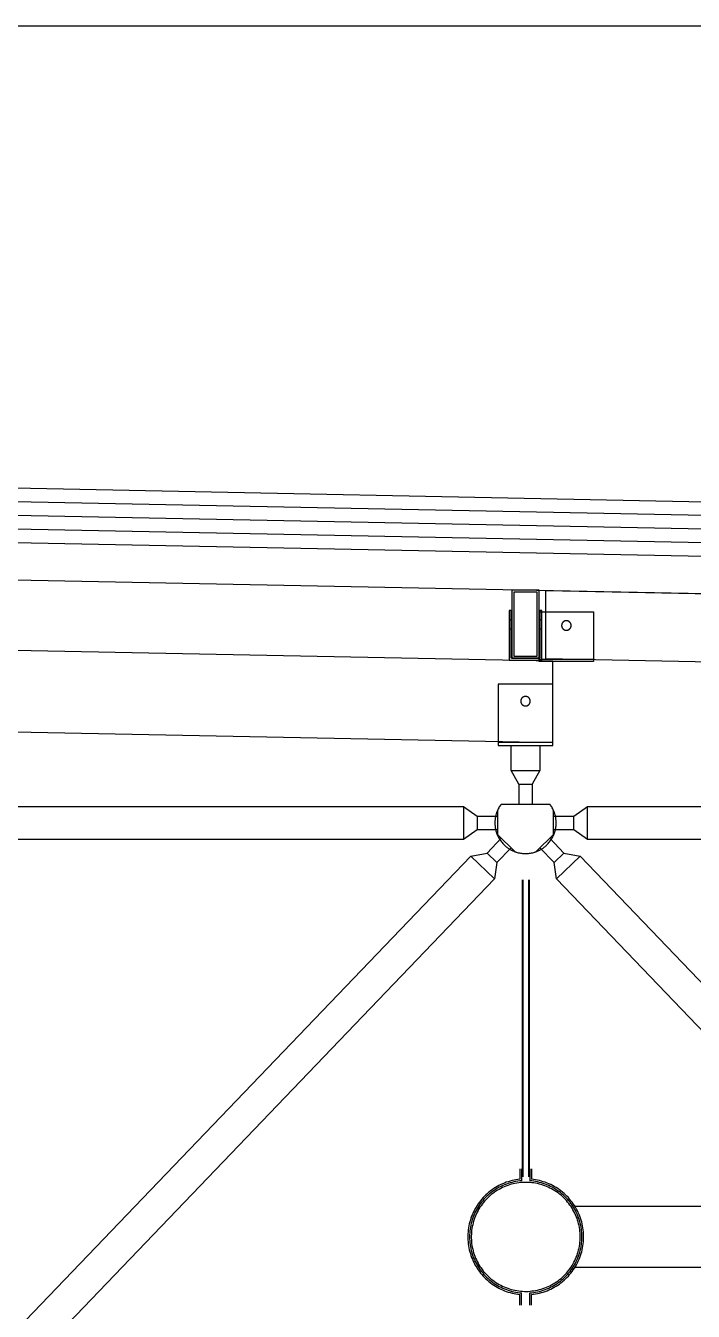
# Model space of a CAD drawing. Header units: centimetres. Extents: x 26200 to 152500, y -600 to 9300.
# Drawn here: x 135345.3 to 135443.3, y 6016.7 to 6205.4 of the extents above; entities that cross this region are included whole.
import ezdxf

# ---------------------------------------------------------------- set-up
doc = ezdxf.new("R2010")
doc.units = ezdxf.units.CM
doc.layers.add('ROTAS-MIMARI-KESIT', color=8, linetype='Continuous')

msp = doc.modelspace()

# ---------------------------------------------------------------- linework, layer by layer
at = {"layer": 'ROTAS-MIMARI-KESIT'}
msp.add_line((129817.44, 6205.41), (135636.64, 6205.41), dxfattribs=at)
for points in [[(132727.2, 6189.91), (135502.04, 6134.41)], [(132727.16, 6187.91), (135502.08, 6132.41)], [(132727.12, 6185.91), (135502.04, 6130.41)], [(132727.08, 6183.91), (135502.08, 6128.41)], [(132727.04, 6181.91), (135502.04, 6126.41)], [(132727.04, 6176.41), (135502.04, 6120.91)], [(132885.88, 6162.93), (135422.72, 6112.19)], [(132885.88, 6150.93), (135422.72, 6100.19)], [(135421.71, 6112.51), (135421.71, 6122.52)], [(135421.71, 6122.52), (135502.04, 6120.91)], [(135416.31, 6118.28), (135416.61, 6118.28)], [(135420.81, 6118.28), (135421.11, 6118.28)], [(135416.31, 6116.88), (135416.61, 6116.88)], [(135420.81, 6116.88), (135421.11, 6116.88)], [(135428.71, 6112.38), (135420.71, 6112.38)], [(135421.71, 6112.51), (135502.04, 6110.91)], [(135422.72, 6100.19), (135422.72, 6112.19)], [(135414.71, 6100.27), (135422.71, 6100.27)], [(135416.59, 6096.11), (135416.59, 6099.77)], [(135420.83, 6099.77), (135420.83, 6096.11)], [(135417.71, 6094.11), (135416.59, 6096.11)], [(135416.59, 6096.11), (135420.83, 6096.11)], [(135420.83, 6096.11), (135419.71, 6094.11)], [(135417.71, 6094.11), (135417.71, 6091.11)], [(135417.71, 6094.11), (135419.71, 6094.11)], [(135419.71, 6094.11), (135419.71, 6091.11)], [(135415.11, 6091.11), (135415.02, 6090.99), (135414.94, 6090.86), (135414.86, 6090.74), (135414.78, 6090.6), (135414.71, 6090.47), (135414.64, 6090.33), (135414.58, 6090.19), (135414.52, 6090.05), (135414.46, 6089.9), (135414.44, 6089.82), (135414.41, 6089.75), (135414.39, 6089.67), (135414.37, 6089.6), (135414.35, 6089.52), (135414.33, 6089.44), (135414.31, 6089.36), (135414.3, 6089.29), (135414.28, 6089.21), (135414.27, 6089.13), (135414.26, 6089.05), (135414.25, 6088.97), (135414.24, 6088.89), (135414.23, 6088.81), (135414.22, 6088.73), (135414.22, 6088.65), (135414.21, 6088.57), (135414.21, 6088.49), (135414.21, 6088.41), (135414.21, 6088.33), (135414.21, 6088.26), (135414.22, 6088.18), (135414.22, 6088.1), (135414.23, 6088.02), (135414.23, 6087.94), (135414.24, 6087.86), (135414.25, 6087.78), (135414.27, 6087.7), (135414.29, 6087.55), (135414.33, 6087.4), (135414.36, 6087.25), (135414.41, 6087.1), (135414.45, 6086.95), (135414.5, 6086.81), (135414.56, 6086.67), (135414.62, 6086.53), (135414.68, 6086.4), (135414.75, 6086.26), (135414.83, 6086.13), (135414.91, 6086.01), (135414.99, 6085.88), (135415.08, 6085.75), (135415.17, 6085.63), (135415.27, 6085.51), (135415.37, 6085.39), (135415.48, 6085.28), (135415.53, 6085.22), (135415.59, 6085.17), (135415.65, 6085.11), (135415.71, 6085.06), (135415.77, 6085.01), (135415.83, 6084.95), (135415.89, 6084.9), (135415.95, 6084.85), (135416.01, 6084.81), (135416.08, 6084.76), (135416.14, 6084.71), (135416.21, 6084.67), (135416.28, 6084.62), (135416.34, 6084.58), (135416.41, 6084.54), (135416.48, 6084.5), (135416.55, 6084.46), (135416.62, 6084.42), (135416.69, 6084.39), (135416.76, 6084.35), (135416.84, 6084.32), (135416.91, 6084.29), (135416.98, 6084.25), (135417.06, 6084.22), (135417.13, 6084.2), (135417.2, 6084.17), (135417.28, 6084.14), (135417.35, 6084.12), (135417.5, 6084.07), (135417.65, 6084.03), (135417.81, 6084), (135417.96, 6083.97), (135418.11, 6083.95), (135418.26, 6083.93), (135418.41, 6083.92), (135418.56, 6083.91), (135418.71, 6083.91), (135418.86, 6083.91), (135419.01, 6083.92), (135419.16, 6083.93), (135419.31, 6083.95), (135419.46, 6083.97), (135419.61, 6084), (135419.76, 6084.03), (135419.92, 6084.07), (135420.07, 6084.12), (135420.14, 6084.14), (135420.22, 6084.17), (135420.29, 6084.2), (135420.36, 6084.22), (135420.44, 6084.25), (135420.51, 6084.29), (135420.58, 6084.32), (135420.66, 6084.35), (135420.73, 6084.39), (135420.8, 6084.42), (135420.87, 6084.46), (135420.94, 6084.5), (135421.01, 6084.54), (135421.08, 6084.58), (135421.14, 6084.62), (135421.21, 6084.67), (135421.28, 6084.71), (135421.34, 6084.76), (135421.41, 6084.81), (135421.47, 6084.85), (135421.53, 6084.9), (135421.59, 6084.95), (135421.65, 6085.01), (135421.71, 6085.06), (135421.77, 6085.11), (135421.83, 6085.17), (135421.89, 6085.22), (135421.94, 6085.28), (135422.05, 6085.39), (135422.15, 6085.51), (135422.25, 6085.63), (135422.34, 6085.75), (135422.43, 6085.88), (135422.51, 6086.01), (135422.59, 6086.13), (135422.67, 6086.26), (135422.73, 6086.4), (135422.8, 6086.53), (135422.86, 6086.67), (135422.92, 6086.81), (135422.97, 6086.95), (135423.01, 6087.1), (135423.06, 6087.25), (135423.09, 6087.4), (135423.13, 6087.55), (135423.15, 6087.7), (135423.17, 6087.78), (135423.18, 6087.86), (135423.19, 6087.94), (135423.19, 6088.02), (135423.2, 6088.1), (135423.2, 6088.18), (135423.21, 6088.26), (135423.21, 6088.33), (135423.21, 6088.41), (135423.21, 6088.49), (135423.21, 6088.57), (135423.2, 6088.65), (135423.2, 6088.73), (135423.19, 6088.81), (135423.18, 6088.89), (135423.17, 6088.97), (135423.16, 6089.05), (135423.15, 6089.13), (135423.14, 6089.21), (135423.12, 6089.29), (135423.11, 6089.36), (135423.09, 6089.44), (135423.07, 6089.52), (135423.05, 6089.6), (135423.03, 6089.67), (135423.01, 6089.75), (135422.98, 6089.82), (135422.96, 6089.9), (135422.9, 6090.05), (135422.84, 6090.19), (135422.78, 6090.33), (135422.71, 6090.47), (135422.64, 6090.6), (135422.56, 6090.74), (135422.48, 6090.86), (135422.4, 6090.99), (135422.31, 6091.11)], [(135422.31, 6091.11), (135415.11, 6091.11)], [(135419.71, 6091.11), (135417.71, 6091.11)], [(135106.14, 6089.41), (135109.14, 6089.41), (135111.14, 6090.82), (135409.61, 6090.82), (135411.61, 6089.41), (135414.61, 6089.41)], [(135409.61, 6090.82), (135409.61, 6085.99)], [(135411.61, 6089.41), (135411.61, 6087.41)], [(135414.61, 6090.26), (135414.61, 6086.55)], [(135422.81, 6089.41), (135425.81, 6089.41), (135427.81, 6090.82), (135567.94, 6090.82), (135569.94, 6089.41), (135572.94, 6089.41)], [(135422.81, 6086.55), (135422.81, 6090.26)], [(135425.81, 6087.41), (135425.81, 6089.41)], [(135427.81, 6085.99), (135427.81, 6090.82)], [(135414.61, 6087.41), (135411.61, 6087.41), (135409.61, 6085.99), (135111.14, 6085.99), (135109.14, 6087.41), (135106.14, 6087.41)], [(135572.94, 6087.41), (135569.94, 6087.41), (135567.94, 6085.99), (135427.81, 6085.99), (135425.81, 6087.41), (135422.81, 6087.41)], [(135414.53, 6086.73), (135417.21, 6084.17)], [(135422.89, 6086.73), (135420.21, 6084.17)], [(135410.67, 6083.52), (135414.15, 6080.17)], [(135413.07, 6083.98), (135414.52, 6082.59)], [(135424.35, 6083.98), (135422.9, 6082.59)], [(135426.75, 6083.52), (135423.27, 6080.17)], [(135418.24, 6080.04), (135418.24, 6036.44)], [(135418.34, 6080.04), (135418.34, 6036.44)], [(135419.14, 6080.04), (135419.14, 6036.44)], [(135419.24, 6080.04), (135419.24, 6036.44)], [(135417.89, 6037.64), (135417.89, 6036.1)], [(135418.14, 6037.64), (135418.14, 6035.87)], [(135419.34, 6037.64), (135419.34, 6035.87)], [(135419.59, 6037.64), (135419.59, 6036.1)], [(135417.89, 6036.1), (135417.6, 6036.07), (135417.31, 6036.02), (135417.02, 6035.97), (135416.74, 6035.9), (135416.45, 6035.83), (135416.17, 6035.74), (135415.89, 6035.65), (135415.62, 6035.55), (135415.34, 6035.43), (135415.08, 6035.31), (135414.81, 6035.18), (135414.55, 6035.04), (135414.3, 6034.89), (135414.05, 6034.73), (135413.81, 6034.57), (135413.57, 6034.39), (135413.34, 6034.21), (135413.12, 6034.02), (135412.9, 6033.82), (135412.69, 6033.61), (135412.49, 6033.4), (135412.29, 6033.18), (135412.11, 6032.95), (135411.93, 6032.72), (135411.76, 6032.48), (135411.59, 6032.24), (135411.44, 6031.99), (135411.29, 6031.73), (135411.15, 6031.47), (135411.03, 6031.21), (135410.91, 6030.94), (135410.8, 6030.67), (135410.7, 6030.39), (135410.61, 6030.11), (135410.53, 6029.83), (135410.46, 6029.54), (135410.4, 6029.25), (135410.35, 6028.96), (135410.31, 6028.67), (135410.28, 6028.38), (135410.26, 6028.09), (135410.25, 6027.79), (135410.25, 6027.5), (135410.26, 6027.2), (135410.28, 6026.91), (135410.31, 6026.62), (135410.35, 6026.33), (135410.4, 6026.04), (135410.46, 6025.75), (135410.53, 6025.46), (135410.61, 6025.18), (135410.7, 6024.9), (135410.8, 6024.62), (135410.91, 6024.35), (135411.03, 6024.08), (135411.15, 6023.82), (135411.29, 6023.56), (135411.44, 6023.3), (135411.59, 6023.05), (135411.76, 6022.81), (135411.93, 6022.57), (135412.11, 6022.33), (135412.29, 6022.11), (135412.49, 6021.89), (135412.69, 6021.68), (135412.9, 6021.47), (135413.12, 6021.27), (135413.34, 6021.08), (135413.57, 6020.9), (135413.81, 6020.72), (135414.05, 6020.56), (135414.3, 6020.4), (135414.55, 6020.25), (135414.81, 6020.11), (135415.08, 6019.98), (135415.34, 6019.85), (135415.62, 6019.74), (135415.89, 6019.64), (135416.17, 6019.54), (135416.45, 6019.46), (135416.74, 6019.39), (135417.02, 6019.32), (135417.31, 6019.27), (135417.6, 6019.22), (135417.89, 6019.19)], [(135418.14, 6035.87), (135417.86, 6035.85), (135417.57, 6035.81), (135417.29, 6035.77), (135417.01, 6035.71), (135416.73, 6035.64), (135416.45, 6035.57), (135416.18, 6035.48), (135415.9, 6035.39), (135415.64, 6035.29), (135415.37, 6035.17), (135415.11, 6035.05), (135414.86, 6034.92), (135414.6, 6034.78), (135414.36, 6034.63), (135414.12, 6034.47), (135413.88, 6034.31), (135413.65, 6034.14), (135413.43, 6033.96), (135413.21, 6033.77), (135413, 6033.57), (135412.8, 6033.37), (135412.61, 6033.16), (135412.42, 6032.94), (135412.24, 6032.72), (135412.06, 6032.49), (135411.9, 6032.25), (135411.74, 6032.01), (135411.6, 6031.76), (135411.46, 6031.51), (135411.33, 6031.25), (135411.2, 6030.99), (135411.09, 6030.73), (135410.99, 6030.46), (135410.9, 6030.19), (135410.81, 6029.91), (135410.74, 6029.64), (135410.67, 6029.36), (135410.62, 6029.07), (135410.57, 6028.79), (135410.54, 6028.51), (135410.51, 6028.22), (135410.5, 6027.93), (135410.49, 6027.64), (135410.5, 6027.36), (135410.51, 6027.07), (135410.54, 6026.78), (135410.57, 6026.5), (135410.62, 6026.21), (135410.67, 6025.93), (135410.74, 6025.65), (135410.81, 6025.37), (135410.9, 6025.1), (135410.99, 6024.83), (135411.09, 6024.56), (135411.2, 6024.3), (135411.33, 6024.03), (135411.46, 6023.78), (135411.6, 6023.53), (135411.74, 6023.28), (135411.9, 6023.04), (135412.06, 6022.8), (135412.24, 6022.57), (135412.42, 6022.35), (135412.61, 6022.13), (135412.8, 6021.92), (135413, 6021.72), (135413.21, 6021.52), (135413.43, 6021.33), (135413.65, 6021.15), (135413.88, 6020.98), (135414.12, 6020.81), (135414.36, 6020.66), (135414.6, 6020.51), (135414.86, 6020.37), (135415.11, 6020.24), (135415.37, 6020.12), (135415.64, 6020), (135415.9, 6019.9), (135416.18, 6019.8), (135416.45, 6019.72), (135416.73, 6019.64), (135417.01, 6019.58), (135417.29, 6019.52), (135417.57, 6019.48), (135417.86, 6019.44), (135418.14, 6019.42)], [(135419.34, 6019.42), (135419.63, 6019.44), (135419.92, 6019.48), (135420.2, 6019.52), (135420.48, 6019.58), (135420.76, 6019.64), (135421.04, 6019.72), (135421.31, 6019.8), (135421.58, 6019.9), (135421.85, 6020), (135422.12, 6020.12), (135422.38, 6020.24), (135422.63, 6020.37), (135422.88, 6020.51), (135423.13, 6020.66), (135423.37, 6020.81), (135423.61, 6020.98), (135423.84, 6021.15), (135424.06, 6021.33), (135424.27, 6021.52), (135424.48, 6021.72), (135424.69, 6021.92), (135424.88, 6022.13), (135425.07, 6022.35), (135425.25, 6022.57), (135425.42, 6022.8), (135425.59, 6023.04), (135425.75, 6023.28), (135425.89, 6023.53), (135426.03, 6023.78), (135426.16, 6024.03), (135426.28, 6024.3), (135426.4, 6024.56), (135426.5, 6024.83), (135426.59, 6025.1), (135426.68, 6025.37), (135426.75, 6025.65), (135426.81, 6025.93), (135426.87, 6026.21), (135426.91, 6026.5), (135426.95, 6026.78), (135426.97, 6027.07), (135426.99, 6027.36), (135426.99, 6027.64), (135426.99, 6027.93), (135426.97, 6028.22), (135426.95, 6028.51), (135426.91, 6028.79), (135426.87, 6029.07), (135426.81, 6029.36), (135426.75, 6029.64), (135426.68, 6029.91), (135426.59, 6030.19), (135426.5, 6030.46), (135426.4, 6030.73), (135426.28, 6030.99), (135426.16, 6031.25), (135426.03, 6031.51), (135425.89, 6031.76), (135425.75, 6032.01), (135425.59, 6032.25), (135425.42, 6032.49), (135425.25, 6032.72), (135425.07, 6032.94), (135424.88, 6033.16), (135424.69, 6033.37), (135424.48, 6033.57), (135424.27, 6033.77), (135424.06, 6033.96), (135423.84, 6034.14), (135423.61, 6034.31), (135423.37, 6034.47), (135423.13, 6034.63), (135422.88, 6034.78), (135422.63, 6034.92), (135422.38, 6035.05), (135422.12, 6035.17), (135421.85, 6035.29), (135421.58, 6035.39), (135421.31, 6035.48), (135421.04, 6035.57), (135420.76, 6035.64), (135420.48, 6035.71), (135420.2, 6035.77), (135419.92, 6035.81), (135419.63, 6035.85), (135419.34, 6035.87)], [(135419.59, 6019.19), (135419.89, 6019.22), (135420.18, 6019.27), (135420.47, 6019.32), (135420.75, 6019.39), (135421.04, 6019.46), (135421.32, 6019.54), (135421.6, 6019.64), (135421.87, 6019.74), (135422.14, 6019.85), (135422.41, 6019.98), (135422.68, 6020.11), (135422.93, 6020.25), (135423.19, 6020.4), (135423.44, 6020.56), (135423.68, 6020.72), (135423.91, 6020.9), (135424.14, 6021.08), (135424.37, 6021.27), (135424.59, 6021.47), (135424.8, 6021.68), (135425, 6021.89), (135425.19, 6022.11), (135425.38, 6022.33), (135425.56, 6022.57), (135425.73, 6022.81), (135425.9, 6023.05), (135426.05, 6023.3), (135426.2, 6023.56), (135426.33, 6023.82), (135426.46, 6024.08), (135426.58, 6024.35), (135426.69, 6024.62), (135426.79, 6024.9), (135426.88, 6025.18), (135426.96, 6025.46), (135427.03, 6025.75), (135427.09, 6026.04), (135427.14, 6026.33), (135427.18, 6026.62), (135427.21, 6026.91), (135427.23, 6027.2), (135427.24, 6027.5), (135427.24, 6027.79), (135427.23, 6028.09), (135427.21, 6028.38), (135427.18, 6028.67), (135427.14, 6028.96), (135427.09, 6029.25), (135427.03, 6029.54), (135426.96, 6029.83), (135426.88, 6030.11), (135426.79, 6030.39), (135426.69, 6030.67), (135426.58, 6030.94), (135426.46, 6031.21), (135426.33, 6031.47), (135426.2, 6031.73), (135426.05, 6031.99), (135425.9, 6032.24), (135425.73, 6032.48), (135425.56, 6032.72), (135425.38, 6032.95), (135425.19, 6033.18), (135425, 6033.4), (135424.8, 6033.61), (135424.59, 6033.82), (135424.37, 6034.02), (135424.14, 6034.21), (135423.91, 6034.39), (135423.68, 6034.57), (135423.44, 6034.73), (135423.19, 6034.89), (135422.93, 6035.04), (135422.68, 6035.18), (135422.41, 6035.31), (135422.14, 6035.43), (135421.87, 6035.55), (135421.6, 6035.65), (135421.32, 6035.74), (135421.04, 6035.83), (135420.75, 6035.9), (135420.47, 6035.97), (135420.18, 6036.02), (135419.89, 6036.07), (135419.59, 6036.1)], [(135425.96, 6032.14), (135488.29, 6032.14)], [(135488.29, 6023.14), (135425.96, 6023.14)], [(135417.89, 6017.64), (135417.89, 6019.19)], [(135418.14, 6017.64), (135418.14, 6019.42)], [(135419.34, 6017.64), (135419.34, 6019.42)], [(135419.59, 6017.64), (135419.59, 6019.19)]]:
    msp.add_lwpolyline(points, dxfattribs=at)
for points in [[(135416.71, 6112.58), (135420.71, 6112.58), (135420.71, 6122.58), (135416.71, 6122.58)], [(135417.01, 6112.88), (135420.41, 6112.88), (135420.41, 6122.28), (135417.01, 6122.28)], [(135420.81, 6112.58), (135416.61, 6112.58), (135416.61, 6119.58), (135416.31, 6119.58), (135416.31, 6112.28), (135421.11, 6112.28), (135421.11, 6119.58), (135420.81, 6119.58)], [(135420.71, 6119.38), (135428.71, 6119.38), (135428.71, 6112.08), (135420.71, 6112.08)], [(135425.41, 6117.38), (135425.41, 6117.39), (135425.41, 6117.41), (135425.41, 6117.42), (135425.41, 6117.44), (135425.41, 6117.45), (135425.4, 6117.47), (135425.4, 6117.49), (135425.4, 6117.5), (135425.4, 6117.52), (135425.39, 6117.54), (135425.39, 6117.55), (135425.38, 6117.57), (135425.38, 6117.58), (135425.37, 6117.6), (135425.37, 6117.62), (135425.36, 6117.63), (135425.35, 6117.65), (135425.35, 6117.67), (135425.34, 6117.68), (135425.33, 6117.7), (135425.32, 6117.71), (135425.31, 6117.73), (135425.31, 6117.74), (135425.3, 6117.76), (135425.29, 6117.77), (135425.28, 6117.79), (135425.26, 6117.8), (135425.25, 6117.82), (135425.24, 6117.83), (135425.23, 6117.84), (135425.22, 6117.86), (135425.2, 6117.87), (135425.19, 6117.88), (135425.18, 6117.9), (135425.17, 6117.91), (135425.15, 6117.92), (135425.14, 6117.93), (135425.12, 6117.94), (135425.11, 6117.95), (135425.09, 6117.96), (135425.08, 6117.97), (135425.06, 6117.98), (135425.05, 6117.99), (135425.03, 6118), (135425.02, 6118.01), (135425, 6118.01), (135424.98, 6118.02), (135424.97, 6118.03), (135424.95, 6118.03), (135424.94, 6118.04), (135424.92, 6118.04), (135424.9, 6118.05), (135424.89, 6118.05), (135424.87, 6118.06), (135424.85, 6118.06), (135424.84, 6118.06), (135424.82, 6118.07), (135424.8, 6118.07), (135424.79, 6118.07), (135424.77, 6118.07), (135424.76, 6118.07), (135424.74, 6118.07), (135424.73, 6118.08), (135424.71, 6118.08), (135424.69, 6118.08), (135424.68, 6118.07), (135424.66, 6118.07), (135424.65, 6118.07), (135424.63, 6118.07), (135424.62, 6118.07), (135424.6, 6118.07), (135424.58, 6118.06), (135424.57, 6118.06), (135424.55, 6118.06), (135424.53, 6118.05), (135424.52, 6118.05), (135424.5, 6118.04), (135424.48, 6118.04), (135424.47, 6118.03), (135424.45, 6118.03), (135424.44, 6118.02), (135424.42, 6118.01), (135424.4, 6118.01), (135424.39, 6118), (135424.37, 6117.99), (135424.36, 6117.98), (135424.34, 6117.97), (135424.33, 6117.96), (135424.31, 6117.95), (135424.3, 6117.94), (135424.28, 6117.93), (135424.27, 6117.92), (135424.25, 6117.91), (135424.24, 6117.9), (135424.23, 6117.88), (135424.22, 6117.87), (135424.2, 6117.86), (135424.19, 6117.84), (135424.18, 6117.83), (135424.17, 6117.82), (135424.16, 6117.8), (135424.14, 6117.79), (135424.13, 6117.77), (135424.12, 6117.76), (135424.11, 6117.74), (135424.11, 6117.73), (135424.1, 6117.71), (135424.09, 6117.7), (135424.08, 6117.68), (135424.07, 6117.67), (135424.07, 6117.65), (135424.06, 6117.63), (135424.05, 6117.62), (135424.05, 6117.6), (135424.04, 6117.58), (135424.04, 6117.57), (135424.03, 6117.55), (135424.03, 6117.54), (135424.02, 6117.52), (135424.02, 6117.5), (135424.02, 6117.49), (135424.02, 6117.47), (135424.01, 6117.45), (135424.01, 6117.44), (135424.01, 6117.42), (135424.01, 6117.41), (135424.01, 6117.39), (135424.01, 6117.38), (135424.01, 6117.36), (135424.01, 6117.34), (135424.01, 6117.33), (135424.01, 6117.31), (135424.01, 6117.3), (135424.02, 6117.28), (135424.02, 6117.26), (135424.02, 6117.25), (135424.02, 6117.23), (135424.03, 6117.22), (135424.03, 6117.2), (135424.04, 6117.18), (135424.04, 6117.17), (135424.05, 6117.15), (135424.05, 6117.13), (135424.06, 6117.12), (135424.07, 6117.1), (135424.07, 6117.09), (135424.08, 6117.07), (135424.09, 6117.05), (135424.1, 6117.04), (135424.11, 6117.02), (135424.11, 6117.01), (135424.12, 6116.99), (135424.13, 6116.98), (135424.14, 6116.96), (135424.16, 6116.95), (135424.17, 6116.93), (135424.18, 6116.92), (135424.19, 6116.91), (135424.2, 6116.89), (135424.22, 6116.88), (135424.23, 6116.87), (135424.24, 6116.86), (135424.25, 6116.84), (135424.27, 6116.83), (135424.28, 6116.82), (135424.3, 6116.81), (135424.31, 6116.8), (135424.33, 6116.79), (135424.34, 6116.78), (135424.36, 6116.77), (135424.37, 6116.76), (135424.39, 6116.75), (135424.4, 6116.75), (135424.42, 6116.74), (135424.44, 6116.73), (135424.45, 6116.72), (135424.47, 6116.72), (135424.48, 6116.71), (135424.5, 6116.71), (135424.52, 6116.7), (135424.53, 6116.7), (135424.55, 6116.69), (135424.57, 6116.69), (135424.58, 6116.69), (135424.6, 6116.68), (135424.62, 6116.68), (135424.63, 6116.68), (135424.65, 6116.68), (135424.66, 6116.68), (135424.68, 6116.68), (135424.69, 6116.68), (135424.71, 6116.68), (135424.73, 6116.68), (135424.74, 6116.68), (135424.76, 6116.68), (135424.77, 6116.68), (135424.79, 6116.68), (135424.8, 6116.68), (135424.82, 6116.68), (135424.84, 6116.69), (135424.85, 6116.69), (135424.87, 6116.69), (135424.89, 6116.7), (135424.9, 6116.7), (135424.92, 6116.71), (135424.94, 6116.71), (135424.95, 6116.72), (135424.97, 6116.72), (135424.98, 6116.73), (135425, 6116.74), (135425.02, 6116.75), (135425.03, 6116.75), (135425.05, 6116.76), (135425.06, 6116.77), (135425.08, 6116.78), (135425.09, 6116.79), (135425.11, 6116.8), (135425.12, 6116.81), (135425.14, 6116.82), (135425.15, 6116.83), (135425.17, 6116.84), (135425.18, 6116.86), (135425.19, 6116.87), (135425.2, 6116.88), (135425.22, 6116.89), (135425.23, 6116.91), (135425.24, 6116.92), (135425.25, 6116.93), (135425.26, 6116.95), (135425.28, 6116.96), (135425.29, 6116.98), (135425.3, 6116.99), (135425.31, 6117.01), (135425.31, 6117.02), (135425.32, 6117.04), (135425.33, 6117.05), (135425.34, 6117.07), (135425.35, 6117.09), (135425.35, 6117.1), (135425.36, 6117.12), (135425.37, 6117.13), (135425.37, 6117.15), (135425.38, 6117.17), (135425.38, 6117.18), (135425.39, 6117.2), (135425.39, 6117.22), (135425.4, 6117.23), (135425.4, 6117.25), (135425.4, 6117.26), (135425.4, 6117.28), (135425.41, 6117.3), (135425.41, 6117.31), (135425.41, 6117.33), (135425.41, 6117.34), (135425.41, 6117.36)], [(135422.71, 6108.77), (135414.71, 6108.77), (135414.71, 6099.77), (135422.71, 6099.77)], [(135419.41, 6106.27), (135419.41, 6106.29), (135419.41, 6106.3), (135419.41, 6106.32), (135419.41, 6106.33), (135419.41, 6106.35), (135419.4, 6106.37), (135419.4, 6106.38), (135419.4, 6106.4), (135419.39, 6106.41), (135419.39, 6106.43), (135419.39, 6106.45), (135419.38, 6106.46), (135419.38, 6106.48), (135419.37, 6106.5), (135419.37, 6106.51), (135419.36, 6106.53), (135419.35, 6106.54), (135419.35, 6106.56), (135419.34, 6106.58), (135419.33, 6106.59), (135419.32, 6106.61), (135419.31, 6106.62), (135419.31, 6106.64), (135419.3, 6106.65), (135419.29, 6106.67), (135419.28, 6106.68), (135419.26, 6106.7), (135419.25, 6106.71), (135419.24, 6106.73), (135419.23, 6106.74), (135419.22, 6106.75), (135419.2, 6106.77), (135419.19, 6106.78), (135419.18, 6106.79), (135419.16, 6106.8), (135419.15, 6106.81), (135419.14, 6106.83), (135419.12, 6106.84), (135419.11, 6106.85), (135419.09, 6106.86), (135419.08, 6106.87), (135419.06, 6106.88), (135419.05, 6106.88), (135419.03, 6106.89), (135419.02, 6106.9), (135419, 6106.91), (135418.98, 6106.91), (135418.97, 6106.92), (135418.95, 6106.93), (135418.94, 6106.93), (135418.92, 6106.94), (135418.9, 6106.94), (135418.89, 6106.95), (135418.87, 6106.95), (135418.85, 6106.96), (135418.84, 6106.96), (135418.82, 6106.96), (135418.8, 6106.96), (135418.79, 6106.97), (135418.77, 6106.97), (135418.76, 6106.97), (135418.74, 6106.97), (135418.73, 6106.97), (135418.71, 6106.97), (135418.69, 6106.97), (135418.68, 6106.97), (135418.66, 6106.97), (135418.65, 6106.97), (135418.63, 6106.97), (135418.61, 6106.96), (135418.6, 6106.96), (135418.58, 6106.96), (135418.57, 6106.96), (135418.55, 6106.95), (135418.53, 6106.95), (135418.52, 6106.94), (135418.5, 6106.94), (135418.48, 6106.93), (135418.47, 6106.93), (135418.45, 6106.92), (135418.44, 6106.91), (135418.42, 6106.91), (135418.4, 6106.9), (135418.39, 6106.89), (135418.37, 6106.88), (135418.36, 6106.88), (135418.34, 6106.87), (135418.33, 6106.86), (135418.31, 6106.85), (135418.3, 6106.84), (135418.28, 6106.83), (135418.27, 6106.81), (135418.25, 6106.8), (135418.24, 6106.79), (135418.23, 6106.78), (135418.21, 6106.77), (135418.2, 6106.75), (135418.19, 6106.74), (135418.18, 6106.73), (135418.17, 6106.71), (135418.16, 6106.7), (135418.14, 6106.68), (135418.13, 6106.67), (135418.12, 6106.65), (135418.11, 6106.64), (135418.11, 6106.62), (135418.1, 6106.61), (135418.09, 6106.59), (135418.08, 6106.58), (135418.07, 6106.56), (135418.07, 6106.54), (135418.06, 6106.53), (135418.05, 6106.51), (135418.05, 6106.5), (135418.04, 6106.48), (135418.04, 6106.46), (135418.03, 6106.45), (135418.03, 6106.43), (135418.02, 6106.41), (135418.02, 6106.4), (135418.02, 6106.38), (135418.02, 6106.37), (135418.01, 6106.35), (135418.01, 6106.33), (135418.01, 6106.32), (135418.01, 6106.3), (135418.01, 6106.29), (135418.01, 6106.27), (135418.01, 6106.26), (135418.01, 6106.24), (135418.01, 6106.22), (135418.01, 6106.21), (135418.01, 6106.19), (135418.02, 6106.18), (135418.02, 6106.16), (135418.02, 6106.14), (135418.02, 6106.13), (135418.03, 6106.11), (135418.03, 6106.09), (135418.04, 6106.08), (135418.04, 6106.06), (135418.05, 6106.05), (135418.05, 6106.03), (135418.06, 6106.01), (135418.07, 6106), (135418.07, 6105.98), (135418.08, 6105.96), (135418.09, 6105.95), (135418.1, 6105.93), (135418.11, 6105.92), (135418.11, 6105.9), (135418.12, 6105.89), (135418.13, 6105.87), (135418.14, 6105.86), (135418.16, 6105.84), (135418.17, 6105.83), (135418.18, 6105.82), (135418.19, 6105.8), (135418.2, 6105.79), (135418.21, 6105.78), (135418.23, 6105.76), (135418.24, 6105.75), (135418.25, 6105.74), (135418.27, 6105.73), (135418.28, 6105.72), (135418.3, 6105.71), (135418.31, 6105.69), (135418.33, 6105.68), (135418.34, 6105.68), (135418.36, 6105.67), (135418.37, 6105.66), (135418.39, 6105.65), (135418.4, 6105.64), (135418.42, 6105.63), (135418.44, 6105.63), (135418.45, 6105.62), (135418.47, 6105.61), (135418.48, 6105.61), (135418.5, 6105.6), (135418.52, 6105.6), (135418.53, 6105.59), (135418.55, 6105.59), (135418.57, 6105.59), (135418.58, 6105.58), (135418.6, 6105.58), (135418.61, 6105.58), (135418.63, 6105.58), (135418.65, 6105.57), (135418.66, 6105.57), (135418.68, 6105.57), (135418.69, 6105.57), (135418.71, 6105.57), (135418.73, 6105.57), (135418.74, 6105.57), (135418.76, 6105.57), (135418.77, 6105.57), (135418.79, 6105.58), (135418.8, 6105.58), (135418.82, 6105.58), (135418.84, 6105.58), (135418.85, 6105.59), (135418.87, 6105.59), (135418.89, 6105.59), (135418.9, 6105.6), (135418.92, 6105.6), (135418.94, 6105.61), (135418.95, 6105.61), (135418.97, 6105.62), (135418.98, 6105.63), (135419, 6105.63), (135419.02, 6105.64), (135419.03, 6105.65), (135419.05, 6105.66), (135419.06, 6105.67), (135419.08, 6105.68), (135419.09, 6105.68), (135419.11, 6105.69), (135419.12, 6105.71), (135419.14, 6105.72), (135419.15, 6105.73), (135419.16, 6105.74), (135419.18, 6105.75), (135419.19, 6105.76), (135419.2, 6105.78), (135419.22, 6105.79), (135419.23, 6105.8), (135419.24, 6105.82), (135419.25, 6105.83), (135419.26, 6105.84), (135419.28, 6105.86), (135419.29, 6105.87), (135419.3, 6105.89), (135419.31, 6105.9), (135419.31, 6105.92), (135419.32, 6105.93), (135419.33, 6105.95), (135419.34, 6105.96), (135419.35, 6105.98), (135419.35, 6106), (135419.36, 6106.01), (135419.37, 6106.03), (135419.37, 6106.05), (135419.38, 6106.06), (135419.38, 6106.08), (135419.39, 6106.09), (135419.39, 6106.11), (135419.39, 6106.13), (135419.4, 6106.14), (135419.4, 6106.16), (135419.4, 6106.18), (135419.41, 6106.19), (135419.41, 6106.21), (135419.41, 6106.22), (135419.41, 6106.24), (135419.41, 6106.26)], [(135262.49, 5927.06), (135264.57, 5929.22), (135264.93, 5931.65), (135410.67, 6083.52), (135413.07, 6083.98), (135415.15, 6086.14), (135416.59, 6084.76), (135414.52, 6082.59), (135414.15, 6080.17), (135268.42, 5928.3), (135266.01, 5927.84), (135263.94, 5925.67)], [(135422.27, 6086.14), (135424.35, 6083.98), (135426.75, 6083.52), (135572.49, 5931.65), (135572.85, 5929.22), (135574.93, 5927.06), (135573.48, 5925.67), (135571.41, 5927.84), (135569, 5928.3), (135423.27, 6080.17), (135422.9, 6082.59), (135420.83, 6084.76)], [(135426.74, 6027.64), (135426.74, 6027.92), (135426.72, 6028.2), (135426.7, 6028.48), (135426.67, 6028.75), (135426.62, 6029.03), (135426.57, 6029.3), (135426.51, 6029.57), (135426.44, 6029.84), (135426.36, 6030.1), (135426.27, 6030.37), (135426.17, 6030.63), (135426.06, 6030.88), (135425.94, 6031.13), (135425.82, 6031.38), (135425.68, 6031.62), (135425.54, 6031.86), (135425.39, 6032.1), (135425.23, 6032.32), (135425.07, 6032.55), (135424.89, 6032.76), (135424.71, 6032.97), (135424.52, 6033.18), (135424.33, 6033.37), (135424.12, 6033.56), (135423.92, 6033.75), (135423.7, 6033.92), (135423.48, 6034.09), (135423.25, 6034.25), (135423.02, 6034.4), (135422.78, 6034.55), (135422.54, 6034.69), (135422.3, 6034.81), (135422.04, 6034.93), (135421.79, 6035.04), (135421.53, 6035.14), (135421.27, 6035.24), (135421, 6035.32), (135420.74, 6035.39), (135420.47, 6035.46), (135420.19, 6035.51), (135419.92, 6035.56), (135419.64, 6035.59), (135419.37, 6035.62), (135419.09, 6035.64), (135418.81, 6035.64), (135418.54, 6035.64), (135418.26, 6035.63), (135417.98, 6035.61), (135417.71, 6035.58), (135417.43, 6035.54), (135417.16, 6035.49), (135416.89, 6035.43), (135416.62, 6035.36), (135416.35, 6035.28), (135416.09, 6035.19), (135415.83, 6035.09), (135415.57, 6034.99), (135415.32, 6034.87), (135415.07, 6034.75), (135414.82, 6034.62), (135414.58, 6034.48), (135414.35, 6034.33), (135414.12, 6034.17), (135413.9, 6034.01), (135413.68, 6033.84), (135413.47, 6033.66), (135413.26, 6033.47), (135413.06, 6033.28), (135412.87, 6033.08), (135412.69, 6032.87), (135412.51, 6032.66), (135412.34, 6032.44), (135412.18, 6032.21), (135412.02, 6031.98), (135411.87, 6031.74), (135411.74, 6031.5), (135411.61, 6031.26), (135411.49, 6031.01), (135411.37, 6030.75), (135411.27, 6030.5), (135411.18, 6030.24), (135411.09, 6029.97), (135411.01, 6029.7), (135410.95, 6029.43), (135410.89, 6029.16), (135410.84, 6028.89), (135410.8, 6028.61), (135410.77, 6028.34), (135410.76, 6028.06), (135410.75, 6027.78), (135410.75, 6027.51), (135410.76, 6027.23), (135410.77, 6026.95), (135410.8, 6026.67), (135410.84, 6026.4), (135410.89, 6026.13), (135410.95, 6025.85), (135411.01, 6025.59), (135411.09, 6025.32), (135411.18, 6025.05), (135411.27, 6024.79), (135411.37, 6024.53), (135411.49, 6024.28), (135411.61, 6024.03), (135411.74, 6023.79), (135411.87, 6023.54), (135412.02, 6023.31), (135412.18, 6023.08), (135412.34, 6022.85), (135412.51, 6022.63), (135412.69, 6022.42), (135412.87, 6022.21), (135413.06, 6022.01), (135413.26, 6021.82), (135413.47, 6021.63), (135413.68, 6021.45), (135413.9, 6021.28), (135414.12, 6021.12), (135414.35, 6020.96), (135414.58, 6020.81), (135414.82, 6020.67), (135415.07, 6020.54), (135415.32, 6020.42), (135415.57, 6020.3), (135415.83, 6020.19), (135416.09, 6020.1), (135416.35, 6020.01), (135416.62, 6019.93), (135416.89, 6019.86), (135417.16, 6019.8), (135417.43, 6019.75), (135417.71, 6019.71), (135417.98, 6019.68), (135418.26, 6019.66), (135418.54, 6019.65), (135418.81, 6019.64), (135419.09, 6019.65), (135419.37, 6019.67), (135419.64, 6019.7), (135419.92, 6019.73), (135420.19, 6019.78), (135420.47, 6019.83), (135420.74, 6019.9), (135421, 6019.97), (135421.27, 6020.05), (135421.53, 6020.15), (135421.79, 6020.25), (135422.04, 6020.36), (135422.3, 6020.48), (135422.54, 6020.6), (135422.78, 6020.74), (135423.02, 6020.88), (135423.25, 6021.04), (135423.48, 6021.2), (135423.7, 6021.37), (135423.92, 6021.54), (135424.12, 6021.72), (135424.33, 6021.91), (135424.52, 6022.11), (135424.71, 6022.32), (135424.89, 6022.53), (135425.07, 6022.74), (135425.23, 6022.96), (135425.39, 6023.19), (135425.54, 6023.43), (135425.68, 6023.66), (135425.82, 6023.91), (135425.94, 6024.16), (135426.06, 6024.41), (135426.17, 6024.66), (135426.27, 6024.92), (135426.36, 6025.19), (135426.44, 6025.45), (135426.51, 6025.72), (135426.57, 6025.99), (135426.62, 6026.26), (135426.67, 6026.54), (135426.7, 6026.81), (135426.72, 6027.09), (135426.74, 6027.37)]]:
    msp.add_lwpolyline(points, close=True, dxfattribs=at)

doc.saveas('drawing.dxf')
